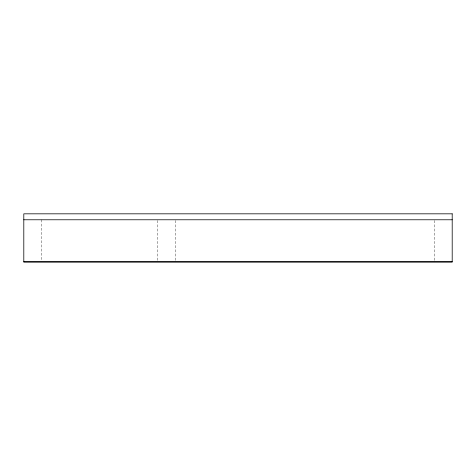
<?xml version="1.0" encoding="UTF-8"?>
<svg xmlns="http://www.w3.org/2000/svg" width="476" height="476" viewBox="0 0 476 476"><rect width="100%" height="100%" fill="white"/><g stroke="black" fill="none" stroke-linecap="round" stroke-linejoin="round"><path stroke-width="0.36" stroke-dasharray="2.38 1.78" d="M434.35 220.519L434.35 261.425M175.525 220.519L175.525 260.687M157.675 220.519L157.675 260.687M41.65 219.781L41.65 261.431"/><path stroke-width="0.71" d="M23.8 219.775L452.2 219.775M23.8 261.425L452.2 261.425M452.2 213.825L23.8 213.825L23.8 262.175L452.2 262.169L452.2 213.825"/></g></svg>
